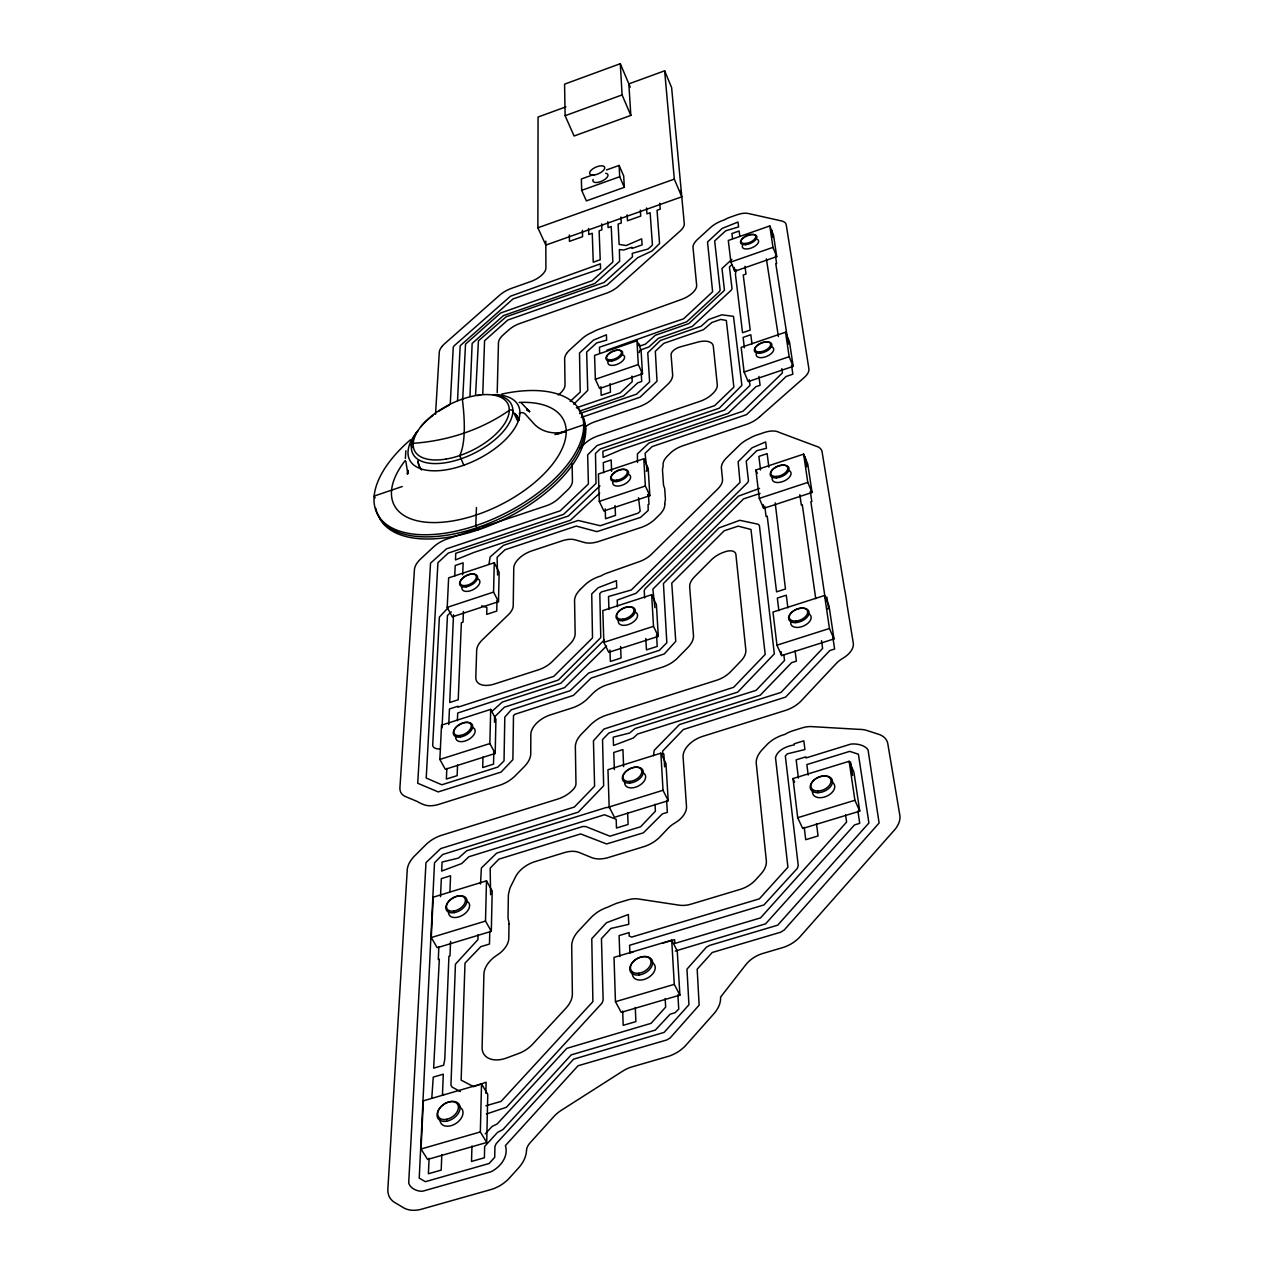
<?xml version="1.0" encoding="UTF-8"?>
<svg xmlns="http://www.w3.org/2000/svg" width="1274" height="1274" viewBox="0 0 1274 1274"><rect width="100%" height="100%" fill="white"/><g stroke="black" fill="none" stroke-linecap="round" stroke-linejoin="round"><path stroke-width="1.5" d="M405.371 458.385L405.865 450.805M630.232 87.142L620.295 63.7L564.573 84.148L565.115 115.711L574.08 136L630.837 115.408L628.846 83.877L664.646 70.803L674.312 179.124L681.781 196.801L545.829 245.086L537.867 227.791L538.058 117.033L565.927 106.857M508.995 924L508.804 938.221A21.037 13.329 -31.1 0 1 497.083 955.134A23.696 15.224 -31.2 0 0 483.913 974.116L482.113 1047.483A24.509 16.18 -32.3 0 0 506.495 1058.009L518.789 1053.439A24.509 16.212 -32.1 0 0 532.58 1044.25L565.943 1008.18A24.238 15.973 -31 0 0 572.376 993.943L571.707 945.961A21.371 13.918 -29.5 0 1 571.739 945.037A21.371 13.918 -29.5 0 1 572.281 941.789A21.355 13.903 -29.5 0 1 573.443 938.397A21.355 13.903 -29.5 0 1 575.275 935.116L575.561 934.67A23.744 15.447 -29.4 0 1 578.269 931.183L590.977 917.646A21.276 13.807 -29.1 0 1 591.9 916.707A21.276 13.807 -29.1 0 1 594.831 914.143L595.404 913.697A21.26 13.807 -29.1 0 1 598.796 911.324A21.26 13.807 -29 0 1 602.491 909.333L603.143 909.015A21.26 13.807 -29 0 1 606.965 907.47L614.371 904.221A21.26 13.807 -28.8 0 1 617.954 902.884L627.795 899.922A21.276 13.839 -28.6 0 1 638.29 898.966L679.265 905.193A23.633 15.431 -27.2 0 0 691.177 904.126L740.194 889.395A23.712 15.559 -26.2 0 0 755.625 879.84L760.928 874.012A23.68 15.511 -26 0 0 766.327 860.651L756.278 763.572A20.432 12.82 -24.6 0 1 756.23 762.855A20.432 12.82 -24.6 0 1 756.469 760.1A22.55 14.078 -25.3 0 0 756.565 759.607A20.416 12.82 -24.6 0 1 757.489 756.676A20.416 12.804 -24.5 0 1 759.001 753.858A22.454 13.966 -25.1 0 0 759.32 753.38A20.416 12.804 -24.5 0 1 761.406 750.593A20.4 12.804 -24.5 0 1 762.075 749.845L766.661 744.956A20.384 12.772 -24.4 0 1 767.489 744.112A20.384 12.772 -24.4 0 1 770.244 741.707A22.359 13.823 -24.7 0 0 770.77 741.293A20.384 12.756 -24.4 0 1 774.035 739.047A20.384 12.756 -24.4 0 1 777.506 737.184A22.343 13.807 -24.4 0 0 778.127 736.882A20.384 12.756 -24.3 0 1 781.838 735.353A20.384 12.756 -24.3 0 1 783.016 734.971L785.071 734.318A20.384 12.772 -24.1 0 1 792.587 730.878L802.158 727.884A20.4 12.788 -24 0 1 811.697 726.61L858.198 729.317A22.725 14.221 -22.7 0 0 859.472 729.349A20.671 13.09 -23.1 0 1 861.941 729.508A22.757 14.253 -22.6 0 0 862.546 729.572A20.671 13.09 -23.1 0 1 865.779 730.161A21.578 13.664 -23.1 0 1 867.18 730.575L878.232 734.158A21.881 13.918 -22.9 0 1 879.474 734.588A20.766 13.202 -22.9 0 1 882.197 735.942A22.996 14.54 -22.1 0 0 882.627 736.197A20.782 13.218 -22.8 0 1 884.809 737.933A20.782 13.218 -22.8 0 1 886.465 740.162A23.123 14.683 -22 0 0 886.688 740.56A20.798 13.234 -22.8 0 1 887.644 743.029A20.798 13.234 -22.8 0 1 887.803 743.729L899.81 815.169A21.499 14.173 -23 0 1 899.906 815.949A21.515 14.173 -23 0 1 899.842 818.927A24.079 15.941 -22.1 0 0 899.778 819.453A21.515 14.189 -23 0 1 898.966 822.654A21.515 14.189 -23.1 0 1 897.501 825.695A24.174 16.084 -22.3 0 0 897.199 826.237A21.531 14.205 -23.1 0 1 895.096 829.263A22.645 14.938 -23.1 0 1 894.061 830.457L799.61 937.218A22.072 14.985 -25.9 0 1 796.33 940.26A24.875 17.119 -25.6 0 0 795.74 940.722A22.072 14.985 -25.9 0 1 792.173 943.27A22.072 14.985 -25.9 0 1 788.208 945.419A24.891 17.151 -26 0 0 787.507 945.738A22.072 14.985 -26 0 1 783.606 947.299A22.072 14.985 -26 0 1 782.316 947.713L762.871 953.446A24.859 17.088 -26.7 0 0 745.704 964.848L720.543 997.176A22.406 15.384 -28.4 0 1 720.574 998.068A22.406 15.384 -28.5 0 1 720.272 1001.412A25.05 17.342 -27.5 0 0 720.16 1002.001A22.422 15.399 -28.5 0 1 719.093 1005.552A22.422 15.399 -28.5 0 1 717.373 1008.928A25.177 17.502 -27.8 0 0 717.023 1009.518A22.438 15.399 -28.5 0 1 714.666 1012.83A23.633 16.228 -28.5 0 1 713.536 1014.136L686.097 1045.014A22.629 15.622 -29.5 0 1 685.157 1046.034A22.629 15.622 -29.5 0 1 682.004 1048.9A25.496 17.868 -29.4 0 0 681.415 1049.394A22.629 15.622 -29.5 0 1 677.72 1052.037A22.629 15.622 -29.5 0 1 673.468 1054.315A23.314 16.1 -29.6 0 1 668.42 1056.321L632.047 1066.864A25.512 17.756 -30.9 0 0 622.811 1071.068L561.117 1110.434A25.703 17.836 -32.7 0 0 553.824 1116.581L529.968 1142.953A12.915 8.95 -33.7 0 0 526.481 1150.645M485.856 1093.283L486.111 1082.215L473.594 1086.69L461.14 1080.113L464.994 963.128L480.776 946.678L489.487 944.05L489.773 931.326M496.987 600.468L496.749 611.074L486.7 614.371L486.891 607.491L481.699 605.803M497.561 575.052L497.115 557.264L505.03 549.763L576.262 526.082L596.917 531.64L640.519 517.403L648.195 510.46L648.1 504.584L649.007 504.281L648.434 494.439L647.526 494.742M490.601 894.714L490.172 868.12L498.914 859.154L580.641 833.929L606.567 843.945L643.354 832.846L662.4 813.879L667.337 812.366L666.652 800.868M493.818 751.803L493.532 764.129L482.703 767.553L482.989 756.979M494.471 722.247L494.599 716.88L504.424 707.181L564.557 687.642L606.567 645.982M486.716 1142.491L487.767 1094.366L481.524 1083.887L423.366 1100.832L421.041 1149.005L427.57 1159.451L486.716 1142.491L480.346 1131.949L481.524 1083.887M491.318 931.326L492.194 891.02L486.493 880.844L433.208 897.199L431.265 937.553L437.205 947.729L491.318 931.326L485.505 921.07L486.493 880.844M495.188 753.475L495.936 719.253L490.697 709.395L441.521 725.161L439.864 759.447L445.311 769.289L495.188 753.475L489.853 743.554L490.697 709.395M498.5 601.662L499.137 572.217L494.28 562.726L448.639 577.87L447.206 607.364L452.254 616.871L498.5 601.662L493.564 592.091L494.28 562.726M497.21 392.647L498.468 342.658A17.056 8.042 -25.6 0 1 503.214 334.887L508.852 329.855A17.024 8.026 -25.5 0 1 519.967 323.453L606.822 293.068A15.288 7.166 -24.4 0 0 609.928 291.746A15.288 7.166 -24.4 0 0 612.794 290.265A15.288 7.166 -24.4 0 0 615.374 288.625L615.788 288.338A15.272 7.166 -24.4 0 0 618.001 286.618A16.084 7.533 -24.4 0 0 618.814 285.886L680.077 231.088A16.721 7.692 -23.6 0 0 684.281 223.667L671.621 87.619L664.646 70.803M471.953 1145.963L471.523 1161.442L484.391 1157.763L484.661 1146.473L497.513 1132.411L502.896 1129.608L571.182 1054.888L655.362 1030.077L670.14 1014.215L675.109 1012.687L678.739 1009.072L677.895 994.851M478.084 934.686L477.941 939.607L455.439 964.179L450.948 1085.13L452.015 1087.072L460.36 1091.547M489.009 564.239L490.124 556.961L503.469 545.336L578.189 520.461L600.181 525.732L638.21 513.103L640.153 511.224L638.497 497.752M480.505 883.997L481.381 867.992L496.717 853.118L582.855 826.492L585.785 826.555L609.943 836.206L640.615 826.762L655.393 811.188L655.011 804.276M482.782 393.666L484.566 340.715L507.8 320.029L606.95 285.169L637.605 257.73L652.065 250.946L659.566 243.525L657.05 210.29L660.219 209.159L659.757 203.251M476.444 507.546L475.807 525.636L478.005 529.936M475.568 395.211L478.435 340.811L506.128 316.812L604.131 282.446L632.461 256.87L632.254 253.335L648.1 249.003L652.447 245.086L650.122 212.742L646.953 213.857L646.539 207.949M450.566 941.406L449.977 955.994L448.926 956.312L444.769 1059.235L443.671 1065.207L433.638 1068.153L439.339 959.195L438.288 959.529L438.861 946.757M457.557 765.037L457.143 775.643L446.362 779.051L446.84 768.429M462.653 574.797L463.147 562.853L455.216 565.497L454.738 575.944M469.979 396.039L472.144 343.423L503.421 315.633L594.91 283.433L619.642 261.25L619.387 249.561L623.687 250.023L631.888 247.236L631.968 248.446L642.112 244.879L641.714 238.827L626.139 245.548L619.132 244.417L618.113 224.097L621.282 222.966L620.964 217.042M449.913 891.72L450.566 875.779L441.33 878.63L440.517 896.673M457.382 720.718L457.7 713.026L558.346 680.045L600.771 637.621L599.815 593.557L601.551 591.853L616.727 587.792L616.441 580.673L598.223 587.696L591.725 593.939L592.506 637.924L553.712 676.398L457.939 707.181L457.971 706.226L449.451 708.965L448.751 724.54M441.807 1154.61L441.202 1170.105L428.398 1173.752L429.099 1158.257M463.433 611.504L463.019 622.126L461.363 622.668L458.226 699.776L449.738 702.515L453.496 614.769M462.701 399.59L465.536 344.123L500.602 313.022L592.123 280.71L612.858 262.062L611.233 226.533L608.08 227.648L607.825 221.708M442.046 727.852L447.445 615.517L451.267 611.87M457.525 400.784L460.169 345.764L513.04 298.928L600.564 268.766L600.373 263.829L510.476 296.221L454.308 345.652L453.241 347.213L450.248 404.352M435.533 414.225L439.307 351.974A15.177 7.071 -26.2 0 1 439.801 350.111A16.785 7.787 -26.5 0 0 439.928 349.809A15.161 7.071 -26.2 0 1 442.078 346.432M407.807 470.424L407.425 474.071L407.951 470.424L407.807 473.801L405.88 461.427M567.376 352.468L567.535 352.261A17.533 8.52 -24.9 0 1 569.542 350.079L582.425 338.358A15.734 7.596 -24.8 0 1 584.798 336.495L585.228 336.193A15.734 7.596 -24.8 0 1 587.744 334.568A15.734 7.596 -24.7 0 1 590.61 333.087L591.566 332.641A17.295 8.265 -24.7 0 0 593.748 331.543A17.486 8.456 -24.7 0 1 599.083 329.186L681.526 299.422A17.422 8.361 -23.6 0 0 696.655 285.185L692.992 247.299A15.368 7.198 -23.2 0 1 693.231 245.691L693.311 245.404A15.352 7.198 -23.2 0 1 694.043 243.684A15.352 7.198 -23.2 0 1 695.238 241.917L695.477 241.614A15.352 7.182 -23.2 0 1 697.101 239.815L711.083 227.043A15.304 7.134 -23 0 1 713.265 225.355L713.663 225.084A15.304 7.134 -23 0 1 716.099 223.523A15.304 7.134 -23 0 1 718.791 222.122L719.269 221.899A15.304 7.134 -23 0 1 722.087 220.705L724.285 219.908A15.32 7.134 -22.9 0 1 729.922 217.297L737.057 214.78A15.32 7.134 -22.8 0 1 748.316 213.491L781.137 220.848A17.295 8.154 -22.5 0 1 786.249 224.893L791.52 258.065M485.235 1133.908L492.13 1126.423L497.147 1123.986L566.771 1048.375L651.03 1023.356L665.649 1007.129L665.187 998.529M604.354 639.914L560.831 683.246L502.37 702.022L492.003 711.29M580.514 589.225L585.212 584.655A18.059 10.033 -26.1 0 1 587.951 582.393L588.429 582.043A18.059 10.017 -26 0 1 591.327 580.116A18.059 10.017 -26 0 1 594.608 578.38L595.165 578.125A18.059 10.017 -26 0 1 598.286 576.835A18.059 10.017 -26 0 1 599.321 576.469L600.994 575.928A18.059 10.033 -25.9 0 1 607.65 572.854L639.628 561.531A19.858 10.925 -25.3 0 0 651.619 554.142L717.883 488.834A19.54 10.542 -24.1 0 0 722.517 479.311L721.371 467.877A17.533 9.412 -23.5 0 1 721.61 465.758L721.705 465.392A17.533 9.412 -23.5 0 1 722.517 463.163A17.518 9.412 -23.5 0 1 723.855 460.997L724.126 460.615A17.518 9.396 -23.5 0 1 725.941 458.433A17.518 9.396 -23.5 0 1 726.53 457.828L739.987 444.658A17.47 9.332 -23.3 0 1 742.583 442.524L743.045 442.189A17.454 9.332 -23.3 0 1 745.831 440.342A17.454 9.332 -23.3 0 1 747.918 439.212A19.174 10.128 -23.4 0 0 749.924 438.113A19.413 10.367 -23.2 0 1 756.629 435.087L764.432 432.459A17.47 9.332 -23.1 0 1 778.844 432.204A19.365 10.288 -22.7 0 0 779.879 432.65L815.344 445.916A19.683 10.606 -22.2 0 0 816.252 446.219A19.779 10.749 -22.6 0 1 822.08 451.824L844.63 589.894A21.324 12.517 -22.8 0 1 845.06 591.486L846.844 602.713A19.301 11.402 -22.8 0 1 846.939 604.051L853.277 643.115A19.715 11.88 -22.9 0 1 843.022 658.164A22.199 13.552 -22.7 0 0 836.222 663.515L801.664 700.35A21.34 13.043 -24 0 1 800.789 701.257A19.906 12.183 -24 0 1 797.827 703.869L797.301 704.267A19.922 12.183 -24 0 1 794.1 706.497A19.922 12.183 -24 0 1 790.517 708.408L789.96 708.647A19.922 12.183 -24 0 1 786.377 710.128A19.922 12.183 -24 0 1 785.214 710.51L702.85 736.308A22.263 13.727 -25.7 0 0 683.103 756.995L686.495 806.458A20.464 12.867 -26.9 0 1 674.997 822.924A23.043 14.683 -26.8 0 0 667.751 828.641L660.728 836.11A21.403 13.488 -27.4 0 1 659.502 837.368A20.543 12.963 -27.4 0 1 656.651 839.853L656.174 840.219A20.559 12.963 -27.4 0 1 652.798 842.576A20.559 12.963 -27.4 0 1 648.848 844.678A21.148 13.329 -27.4 0 1 644.294 846.525L607.937 857.657A20.511 12.883 -28.1 0 1 603.319 858.612A20.511 12.883 -28.1 0 1 599.544 858.931A20.511 12.867 -28.1 0 1 595.977 858.692L595.499 858.612A20.495 12.867 -28.2 0 1 592.474 857.912A20.495 12.867 -28.2 0 1 591.55 857.561L579.288 852.513A22.852 14.332 -29.1 0 0 564.334 852.625L534.793 861.702A22.836 14.253 -29.6 0 0 515.46 876.974L510.874 886.178A22.916 14.348 -29.8 0 0 509.313 890.749A20.559 12.772 -30.4 0 1 508.947 892.294A22.948 14.38 -29.8 0 0 508.342 896.02L508.039 917.057A23.171 14.651 -30.1 0 0 508.517 920.449A23.219 14.619 -30.9 0 1 508.995 923.921M599.704 493.102L570.418 520.27L473.753 552.486L455.471 559.923L455.758 553.298L568.331 516.034L599.927 485.872M447.7 608.16L439.387 617.078L432.682 745.64C433.367 748.571 437.842 749.399 440.501 748.698M579.893 448.145L584.495 443.83A16.721 8.6 -25.2 0 1 585.212 443.177A16.721 8.6 -25.2 0 1 587.537 441.33A18.393 9.364 -25.4 0 0 587.983 441.011A16.721 8.6 -25.2 0 1 590.674 439.259A16.721 8.6 -25.2 0 1 593.843 437.603A17.215 8.854 -25.2 0 1 597.506 436.074L699.983 401.342A18.553 9.491 -23.8 0 0 712.055 394.239L712.899 393.443A18.537 9.475 -23.7 0 0 717.294 384.748L713.313 346.305A18.123 9.061 -23.6 0 0 697.547 342.165L680.173 346.91A9.014 4.491 -23.8 0 0 671.079 354.777L672.656 374.922A16.387 8.249 -24.2 0 1 672.401 377.056M731.817 264.721L729.429 266.935L732.009 288.561L731.292 290.122L692.323 326.399L658.435 338.279L648.912 346.958L639.851 350.27L639.15 352.627M570.099 401.453L580.196 392.105L579.511 352.994L593.445 340.142L606.408 334.775L606.631 340.174L596.63 342.945L586.661 352.07L587.728 390.417L573.81 404.224M759.814 416.63L804.34 377.423A16.992 8.775 -22.5 0 0 808.879 368.775L791.568 258.272M731.897 259.339L721.992 268.527L724.46 290.313L688.836 323.596L655.33 335.285L645.536 344.091L639.612 346.146L639.484 344.076M565.115 115.711L622.094 94.929L620.295 63.7M592.139 175.111L581.358 178.981L581.677 190.352L586.374 200.894L624.324 187.326L623.703 175.987L619.116 165.429L606.52 169.936M581.677 190.352L619.705 176.72L619.116 165.429M537.867 227.791L674.312 179.124M769.799 225.928L728.298 240.483L730.878 262.03L734.732 271.251L776.726 256.631L773.509 235.133L769.799 225.928L772.968 247.363L776.726 256.631M771.869 237.442L772.697 237.155L771.582 229.686M730.878 262.03L772.968 247.363M636.936 340.795L594.576 355.414L595.356 379.286L599.624 388.506L642.494 373.823L641.061 350.016L636.936 340.795L638.306 364.539L642.494 373.823M595.356 379.286L638.306 364.539M785.532 332.211L741.149 347.388L744.112 372.024L748.188 381.611L793.161 366.355L789.482 341.782L785.532 332.211L789.163 356.688L793.161 366.355M576.358 407.855L620.199 392.87L632.238 381.611L631.936 376.085M579.845 411.056L623.575 395.911L637.78 382.805L641.714 381.467L641.204 372.9M579.559 413.604L636.538 394.16L649.613 381.882L647.765 352.787L660.394 340.492L701.146 326.24L708.663 319.487L721.848 314.805L733.49 316.366L741.882 385.385L719.253 408.206L600.15 449.005L595.484 453.417L596.025 483.451L563.586 514.362L448.225 553.107L437.922 562.726L426.217 778.032L441.807 784.784L497.831 767.091L504.026 760.897L504.807 717.087L511.304 709.809L569.988 690.763L588.731 672.99L659.327 650.345L666.843 642.733L663.436 583.524L719.03 527.898L739.796 520.302L757.95 524.187L759.384 525.382L774.337 653.849L737.742 692.116L608.956 732.964L602.538 739.525L603.653 785.803L578.316 812.127L442.683 854.52L434.514 862.769L419.226 1178.131L425.373 1181.683L489.057 1163.528L494.71 1157.318L494.933 1146.409L496.191 1143.654L573.603 1059.156L664.136 1032.386L688.931 1004.74L686.973 969.18L706.29 947.299L709.522 945.435L777.697 925.179L868.916 822.956L858.405 754.24L849.726 751.357L806.856 764.575L808.194 775.054M581.231 417.458L639.994 397.233L657.018 381.197L655.33 351.258L663.818 343.343L703.439 329.695L711.927 322.465L720.734 319.424L726.323 320.459L733.872 387.137L714.65 405.642L597.044 445.55L587.648 454.882L588.413 483.993L560.178 510.842L446.489 548.839L430.548 563.14L417.729 783.271L438.192 791.918L501.08 772.092L512.881 759.654L513.486 715.685L514.871 714.3L573.396 695.413L591.088 678.102L664.311 653.944L675.761 641.332L671.764 583.126L724.221 530.748L738.219 526.146L750.991 529.49L765.196 654.422L733.665 687.307L603.987 729.031L593.445 740.815L594.592 786.154L574.335 807.047L440.708 848.595L425.978 862.641L408.699 1182.941C409.941 1188.228 417.506 1191.827 422.777 1191.174L491.079 1171.746C500.395 1167.016 508.74 1156.76 505.412 1145.581L578.062 1065.749L666.764 1039.966L670.108 1038.007L699.139 1005.17L697.181 969.18L712.23 952.49L780.659 932.218L784.227 929.988L879.108 823.004L868.04 749.829C864.759 745.019 856.59 743.379 850.777 744.112L805.996 757.95L805.869 756.852L796.154 759.845L798.384 778.08M402.218 486.525L374.174 496.064L375.145 497.879M554.843 434.609L583.699 424.799L585.721 429.083M557.311 434.243L566.213 431.201A27.662 23.378 -0.5 0 1 533.902 423.701L525.318 414.177A4.602 3.886 0.7 0 0 519.903 412.903L519.266 413.97M744.112 372.024L789.163 356.688M643.784 458.751L598.414 473.992L599.29 501.383L603.86 510.97L649.836 495.666L648.195 468.338L643.784 458.751L645.361 485.999L649.836 495.666M646.141 471.157L647.033 470.854L645.09 453.337L652.161 446.553L746.58 414.607L786.122 376.467L792.874 374.19L791.552 365.351M480.123 527.93L446.76 539.109A17.549 9.157 -27.6 0 0 443.049 540.67A17.04 8.886 -27.6 0 0 439.801 542.358A17.04 8.886 -27.6 0 0 437.03 544.173A18.744 9.666 -27.7 0 1 436.568 544.508A17.04 8.886 -27.6 0 0 434.147 546.419A17.056 8.886 -27.6 0 0 433.367 547.103L420.356 559.222A19.014 9.953 -27.8 0 0 418.063 561.723A18.871 9.778 -28.1 0 1 417.808 562.041A17.119 8.95 -27.8 0 0 416.264 564.255A17.119 8.95 -27.8 0 0 415.181 566.532A18.951 9.842 -28.2 0 1 415.037 566.914A17.119 8.966 -27.8 0 0 414.512 568.905A17.119 8.966 -27.8 0 0 414.448 569.542L399.925 787.619A19.174 11.1 -30 0 0 399.909 788.383A19.174 11.116 -30 0 0 400.195 790.565A21.355 12.326 -30.6 0 1 400.291 790.947A19.19 11.116 -30 0 0 401.199 793.065A19.19 11.116 -30 0 0 402.68 794.753A21.451 12.437 -30.7 0 1 402.966 795.008A19.19 11.132 -30 0 0 405.068 796.377L416.996 801.394A21.61 12.644 -30.6 0 1 418.764 802.333A19.317 11.275 -29.9 0 0 420.07 803.066L423.637 804.579A19.349 11.323 -29.9 0 0 424.449 804.881A19.349 11.323 -29.9 0 0 427.061 805.486A21.722 12.788 -30.5 0 1 427.554 805.566A19.349 11.323 -29.9 0 0 430.612 805.757A19.349 11.323 -29.9 0 0 433.94 805.455A21.769 12.867 -30.3 0 1 434.53 805.359A19.349 11.339 -29.9 0 0 438.431 804.483L499.949 785.15A19.97 11.8 -28.9 0 0 504.233 783.399A19.397 11.466 -28.9 0 0 507.96 781.44A19.397 11.466 -28.9 0 0 511.129 779.274A21.817 13.058 -28.8 0 1 511.638 778.892A19.397 11.466 -28.9 0 0 514.393 776.583A19.397 11.466 -28.8 0 0 515.253 775.755L524.124 766.821A19.349 11.418 -28.6 0 0 524.92 765.961A19.349 11.418 -28.6 0 0 526.99 763.429A21.674 12.931 -28.2 0 1 527.325 762.951A19.333 11.402 -28.6 0 0 528.981 760.244A19.333 11.402 -28.6 0 0 530.064 757.552A21.578 12.82 -28.1 0 1 530.207 757.09A19.333 11.402 -28.6 0 0 530.701 754.511A19.317 11.386 -28.6 0 0 530.748 753.73L530.828 734.509A21.308 12.517 -27.8 0 1 550.479 714.857L572.074 707.978A18.967 11.036 -27.2 0 0 573.173 707.596A18.967 11.036 -27.2 0 0 576.485 706.242A21.34 12.581 -27.3 0 1 577.074 705.955A18.967 11.036 -27.2 0 0 580.562 704.108A18.967 11.036 -27.2 0 0 583.651 702.022A21.324 12.549 -27 0 1 584.161 701.64A18.951 11.02 -27.2 0 0 587.059 699.187L593.047 693.183A21.26 12.485 -26.8 0 1 606.822 684.902L662.225 667.21A18.967 11.068 -25.6 0 0 663.324 666.828A18.967 11.068 -25.6 0 0 666.652 665.458A21.34 12.613 -25.6 0 1 667.258 665.171A18.967 11.068 -25.6 0 0 670.681 663.372A18.967 11.068 -25.6 0 0 673.771 661.27A21.324 12.597 -25.4 0 1 674.28 660.888A18.967 11.068 -25.6 0 0 677.163 658.419L687.737 647.654A18.903 11.004 -25.4 0 0 688.39 646.953A18.903 11.004 -25.4 0 0 690.397 644.437A21.196 12.437 -24.9 0 1 690.699 644.007A18.903 10.988 -25.4 0 0 692.18 641.475A18.903 10.988 -25.4 0 0 693.104 638.863A21.117 12.342 -24.8 0 1 693.199 638.433A18.903 10.988 -25.3 0 0 693.486 636.013A18.887 10.972 -25.3 0 0 693.47 635.392L689.68 587.011A20.543 11.673 -24.5 0 1 694.633 576.66L711.449 559.796A20.448 11.562 -24.2 0 1 724.349 552.024L725.575 551.61A10.192 5.749 -24.1 0 1 735.878 554.333L745.831 649.899A21.403 12.676 -24.7 0 1 740.863 661.079L730.512 671.812A21.451 12.74 -24.9 0 1 716.529 680.284L606.472 715.176A19.397 11.562 -27 0 0 605.357 715.558A19.397 11.562 -27 0 0 601.869 716.991A21.276 12.517 -27 0 1 601.264 717.278A19.397 11.562 -27 0 0 597.888 719.093A19.397 11.562 -27 0 0 594.783 721.195A21.308 12.533 -27.2 0 1 594.273 721.594A19.413 11.562 -27.1 0 0 591.582 723.855A19.413 11.562 -27.1 0 0 590.722 724.667L581.342 734.222A21.626 12.915 -27.3 0 0 578.874 737.232A21.435 12.676 -27.7 0 1 578.603 737.614A19.46 11.625 -27.3 0 0 576.995 740.29A19.46 11.625 -27.3 0 0 575.928 743.092A21.531 12.772 -27.9 0 1 575.8 743.554A19.476 11.641 -27.3 0 0 575.386 746.007A19.476 11.641 -27.3 0 0 575.354 746.803L575.975 783.574A11.004 6.657 -28.2 0 1 573.061 789.593L572.424 790.246A21.945 13.25 -28.2 0 1 557.996 798.989L441.712 835.25A19.922 11.96 -30.5 0 0 440.581 835.633A19.922 11.96 -30.5 0 0 437.189 837.018A21.833 12.947 -30.3 0 1 436.568 837.305A19.922 11.96 -30.5 0 0 432.969 839.216A19.922 11.96 -30.5 0 0 429.736 841.413A21.865 12.963 -30.6 0 1 429.211 841.827A19.922 11.96 -30.6 0 0 426.121 844.439L414.607 855.953A19.986 12.023 -30.8 0 0 413.747 856.845A19.986 12.023 -30.8 0 0 411.55 859.52A22.04 13.09 -31.2 0 1 411.199 860.014A20.002 12.023 -30.9 0 0 409.4 862.864A20.002 12.023 -30.9 0 0 408.158 865.731A22.136 13.186 -31.4 0 1 407.983 866.224A20.018 12.039 -30.9 0 0 407.33 868.995A20.018 12.039 -30.9 0 0 407.25 869.839L387.869 1188.881A23.219 15.607 -36.1 0 0 387.837 1189.964A23.219 15.622 -36.1 0 0 388.188 1193.26A25.91 17.279 -37 0 1 388.315 1193.802A23.235 15.622 -36.1 0 0 389.366 1196.812A23.235 15.638 -36.1 0 0 391.102 1199.375A26.069 17.486 -37.2 0 1 391.452 1199.79A23.25 15.654 -36.1 0 0 393.698 1201.812A23.25 15.654 -36.1 0 0 394.574 1202.401L403.619 1207.8A23.33 15.782 -36.1 0 0 404.575 1208.309A23.33 15.782 -36.1 0 0 407.664 1209.472A26.308 17.868 -37.2 0 1 408.253 1209.631A23.346 15.798 -36.1 0 0 411.868 1210.236A23.346 15.798 -36.1 0 0 415.818 1210.189A26.372 18.011 -37.1 0 1 416.518 1210.125A23.346 15.814 -36.1 0 0 421.168 1209.297L491.509 1189.39A24.031 16.53 -34.8 0 0 496.605 1187.368A23.346 16.068 -34.8 0 0 501.032 1184.995A23.346 16.068 -34.8 0 0 504.822 1182.272A26.308 18.393 -34.9 0 1 505.444 1181.762A23.346 16.068 -34.7 0 0 508.724 1178.8A23.346 16.068 -34.7 0 0 509.743 1177.702L518.582 1167.908A23.266 16.005 -34.4 0 0 519.537 1166.793A23.266 16.005 -34.4 0 0 522.006 1163.401A26.085 18.202 -34 0 1 522.404 1162.78A23.25 15.989 -34.4 0 0 524.394 1159.117A23.25 15.989 -34.4 0 0 525.684 1155.407A25.942 18.043 -33.6 0 1 525.859 1154.77A23.235 15.973 -34.3 0 0 526.481 1150.709M481.954 527.325L546.243 505.794A18.839 9.826 -26.1 0 0 558.633 498.5L567.424 490.187A18.807 9.778 -25.9 0 0 572.44 480.999L572.122 463.768M599.29 501.383L645.361 485.999M755.896 469.995L803.607 454.149L807.796 464.118L812.048 492.465L763.652 508.39L759.304 498.405L755.896 469.995L757.313 473.291M759.543 488.404L738.394 496.143L645.138 588.763L644.23 590.579L644.628 597.968M760.052 493.436L743.57 498.882L652.845 589.161L654.916 607.65M759.304 498.405L807.796 482.416L803.607 454.149M447.206 607.364L493.564 592.091M651.667 594.719L602.825 610.612L603.844 642.367L608.765 652.32L658.308 636.379L656.397 604.672L651.667 594.719L653.498 626.33L658.308 636.379M603.844 642.367L653.498 626.33M824.565 595.499L772.968 612.046L776.965 645.185L781.615 655.569L833.976 638.943L829.024 605.867L824.565 595.499L829.454 628.48L833.976 638.943M827.559 608.892L828.562 608.574L826.858 597.124L825.09 597.697L810.869 501.797L811.825 501.494L810.296 491.286M776.965 645.185L829.454 628.48M439.864 759.447L489.853 743.554M660.872 753.173L607.953 769.719L609.163 806.968L614.466 817.303L668.197 800.693L665.968 763.508L660.872 753.173L663.021 790.278L668.197 800.693M609.163 806.968L663.021 790.278M793.001 778.557L849.137 761.295L853.899 772.076L859.759 811.156L802.7 828.482L797.699 817.717L793.001 778.557L794.642 782.125M797.699 817.717L854.902 800.279L849.137 761.295M431.265 937.553L485.505 921.07M633.035 952.028L629.882 952.968L629.579 945.292L763.938 904.938L797.333 868.358L798.257 865.667L785.325 755.992L787.316 753.858L804.929 749.526L803.814 740.815L794.18 743.809L794.307 744.892C787.284 746.007 777.411 749.749 775.516 757.616L787.921 867.212L759.352 898.855L631.633 937.091L629.213 936.04L629.085 932.6L619.1 935.594L619.833 956.567M671.716 940.18L614.02 957.395L615.453 1001.698L621.218 1012.352L679.902 995.121L677.242 950.882L671.716 940.18L674.28 984.356L679.902 995.121M662.225 943.333L674.615 939.639L674.838 943.429L760.546 917.901L846.605 822.08L845.554 814.803M675.284 951.057L765.578 923.841L854.488 824.931L859.727 823.338L857.896 810.997M615.453 1001.698L674.28 984.356M431.806 1098.045L433.24 1077.135L443.304 1074.189L442.46 1094.939L444.212 1094.43M485.84 1105.8L501.08 1101.389L592.888 1001.635L591.773 938.667L606.551 922.679L628.369 914.509L628.751 924.335L610.899 928.459L601.455 938.588L603.128 1000.249L601.997 1003.132L506.447 1107.249L486.413 1114.017M421.041 1149.005L480.346 1131.949M609.641 807.429L606.281 807.493L466.762 850.745L458.481 858.087L442.078 862.052L441.664 871.066L461.714 863.549L468.848 856.749L604.545 814.755L616.186 819.309L616.489 828.036L628.114 824.453L627.636 812.923M584.4 542.485L575.084 539.826A19.508 10.542 -26.3 0 0 562.28 540.781L531.799 550.878A19.476 10.479 -26.7 0 0 513.756 568.108L513.231 605.66A17.836 9.746 -27.5 0 1 508.278 614.801L482.384 639.787A20.161 11.195 -27.8 0 0 476.683 650.186L475.807 677.449A20.448 11.514 -28 0 0 494.344 684.042L538.599 669.774A20.511 11.593 -27.3 0 0 552.088 661.7L569.717 644.294A20.4 11.498 -27 0 0 575.147 633.704L574.558 600.293A18.091 10.065 -26.2 0 1 574.988 597.761L575.115 597.363A18.091 10.049 -26.2 0 1 576.071 595.022A18.091 10.049 -26.2 0 1 577.584 592.633L577.886 592.235A18.075 10.049 -26.2 0 1 580.275 589.48M526.751 410.101L529.586 411.598L521.209 402.791M463.242 399.256L462.51 398.316L462.335 399.112A182.262 43.252 70.2 0 1 459.771 455.551L463.911 465.52M412.219 447.556L411.375 445.932A2.293 1.911 4.2 0 1 413.222 443.304A181.816 157.355 6.4 0 0 509.297 410.339A2.309 1.943 1.1 0 1 512.896 411.104L517.69 420.961M854.902 800.279L859.759 811.156M619.705 176.72L624.324 187.326M622.094 94.929L630.837 115.408M807.796 482.416L812.048 492.465M832.83 637.111L834.613 649.023L829.804 650.552L785.644 697.085L683.358 729.524L662.639 751.087L662.83 754.319L663.865 754.001L664.63 766.852M775.452 255.708L776.614 263.431L775.77 263.718L788.399 344.139M805.2 456.984L806.665 466.81M850.602 762.011L852.609 775.5M778.398 336.559L766.391 258.877M815.742 598.653L802.27 504.631L801.314 504.934L799.849 494.726M821.507 640.711L822.622 648.402L781.01 692.419L679.44 724.572L654.263 750.275L653.451 755.705M781.838 368.648L782.443 372.9L743.029 411.199L648.896 443.065L637.414 453.926L637.494 462.494M795.072 650.887L796.393 661.126L791.616 662.639L760.26 695.206L637.605 734.015L633.305 738.012L613.527 745.481L613.224 737.168L629.579 733.06L635.025 728.553L756.103 690.349L784.545 660.473L783.828 654.677M744.987 266.314L745.991 274.069L743.236 275.025L750.227 330.093L742.551 332.721L735.464 274.722L735.958 269.467M758.938 376.419L760.084 385.289L755.976 386.675L728.234 413.333L621.887 449.419L603.112 457.43L602.889 451.267L724.428 410.117L749.972 385.433L749.271 379.7M775.197 502.832L785.469 588.986L776.567 591.853L767.219 516.145L766.072 516.511L764.798 506.256M816.475 823.577L818.067 835.951L805.725 839.693L804.212 827.304M787.889 607.857L786.281 595.197L777.331 598.079L778.876 610.676M739.764 235.929L739.143 231.008L731.913 233.54L732.534 238.477M768.875 467.192L767.139 453.64L758.874 456.395L760.546 469.963M751.994 343.916L750.816 334.728L743.124 337.371L744.382 347.738M734.254 267.317L734.732 271.251M763.19 504.584L763.652 508.39M781.137 651.667L781.615 655.569M640.328 210.146L640.726 216.07L627.493 220.768L627.158 214.828M664.821 504.09L664.821 504.568A17.549 9.475 -24.9 0 1 664.518 506.749L664.423 507.116A17.549 9.475 -24.9 0 1 663.547 509.409A17.549 9.475 -24.9 0 1 662.146 511.654L661.97 511.893A17.565 9.491 -24.9 0 1 659.98 514.282L655.091 519.075A17.581 9.507 -25 0 1 654.358 519.76A17.581 9.507 -25 0 1 651.89 521.767L651.428 522.117A17.581 9.507 -25 0 1 648.546 524.028A17.581 9.507 -25 0 1 645.233 525.764A18.123 9.794 -25.1 0 1 641.316 527.388L598.366 541.593A17.533 9.444 -25.7 0 1 594.735 542.501L594.257 542.597A17.518 9.444 -25.7 0 1 591.072 543.027A17.518 9.444 -25.7 0 1 588.174 543.043L587.696 543.011A17.518 9.444 -25.7 0 1 584.67 542.533M656.54 634.993L657.209 646.412L646.444 649.867L645.822 638.449M610.087 383.57L610.453 392.153L601.185 395.322L600.882 386.723M615.071 505.555L615.485 515.413L605.548 518.725L605.198 508.852M620.597 646.571L621.059 658.021L610.357 661.461L609.943 650.011M635.296 1007.384L635.869 1021.621L623.177 1025.331L622.683 1011.078M617.476 606.695L617.221 600.07L636.029 593.302L747.679 482.575L748.475 480.887L746.214 461.124L756.82 450.662L766.454 448.289L765.642 441.935L752.106 447.763L738.124 461.714L740.019 482.4L631.299 589.989L608.494 596.519L608.956 609.466M607.013 350.143L686.75 321.796L719.205 291.794L720.144 290.201L714.666 240.913L725.639 230.833L738.617 226.915L737.996 222.042L722.215 228.396L707.532 241.964L712.612 291.778L683.565 318.834L599.433 347.229L599.624 352.691M623.607 766.598L622.938 749.59L613.765 752.472L614.371 769.607M611.616 471.332L611.17 459.946L603.287 462.605L603.637 472.75M601.647 223.89L601.885 229.846L599.13 230.833L600.213 259.737L593.238 262.205L592.267 233.269L588.747 234.512L588.556 228.54M582.393 230.339L582.568 236.709L569.446 241.359L569.335 234.973M545.813 241.152L545.909 268.05A16.466 7.501 -25.1 0 1 530.589 281.618L511.798 288.243A14.938 6.864 -25.4 0 0 511.049 288.513A14.938 6.864 -25.4 0 0 508.326 289.676A16.435 7.485 -25.4 0 1 507.848 289.899A14.938 6.864 -25.4 0 0 505.141 291.3A14.938 6.864 -25.4 0 0 502.736 292.829A16.451 7.485 -25.5 0 1 502.338 293.1A14.954 6.88 -25.4 0 0 500.141 294.772A15.734 7.246 -25.4 0 0 499.328 295.472L445.04 343.359A15.829 7.373 -26.2 0 0 444.148 344.155A15.161 7.071 -26.2 0 0 442.46 345.923A16.721 7.74 -26.4 0 1 442.205 346.225M664.805 503.899A19.556 10.574 -24.4 0 1 665.108 501.223A17.502 9.412 -24.9 0 0 665.394 498.835L664.725 489.136A19.333 10.351 -24.9 0 0 664.104 486.891A19.349 10.351 -24.3 0 1 663.483 484.63L662.512 470.361A19.19 10.192 -24.3 0 1 662.814 467.781A17.183 9.077 -24.7 0 0 663.101 465.472L663.053 464.899A19.142 10.128 -24.3 0 1 667.385 456.076L669.997 453.464A19.126 10.112 -24.2 0 1 682.721 445.82L746.309 424.449A17.135 8.982 -23.3 0 0 747.312 424.099A17.135 8.982 -23.3 0 0 750.322 422.841L750.864 422.586A17.135 8.982 -23.2 0 0 753.937 420.977A17.135 8.966 -23.2 0 0 756.708 419.146L757.154 418.812A17.135 8.966 -23.2 0 0 759.718 416.709M567.201 352.739A15.782 7.66 -25 0 0 565.115 356.338L565.019 356.656A15.782 7.66 -25 0 0 564.669 358.312A15.782 7.66 -25 0 0 564.653 358.838L565.019 384.971A17.772 8.743 -25.5 0 1 558.299 394.94M680.093 190.511A16.403 7.389 -23.5 0 1 681.431 192.947M583.938 427.825A18.425 9.396 -25.2 0 1 594.847 421.774L638.879 406.788A16.466 8.329 -24.5 0 0 639.835 406.454A16.466 8.329 -24.5 0 0 642.733 405.228A18.505 9.459 -24.5 0 1 643.243 404.989A16.466 8.329 -24.5 0 0 646.205 403.444A16.466 8.329 -24.5 0 0 648.912 401.692A18.489 9.444 -24.3 0 1 649.342 401.374A16.466 8.329 -24.5 0 0 651.858 399.351A17.645 8.918 -24.5 0 0 652.606 398.651L667.337 384.748A17.263 8.695 -24.2 0 0 668.181 383.936A16.403 8.265 -24.2 0 0 669.933 381.929A18.377 9.316 -23.9 0 1 670.188 381.579A16.403 8.249 -24.2 0 0 671.494 379.588A16.403 8.249 -24.2 0 0 672.306 377.582A18.314 9.252 -23.8 0 1 672.401 377.247M605.676 173.264A8.154 3.567 -24.1 0 1 606.711 177.819A8.154 3.567 -24.1 0 1 597.283 182.453A8.154 3.567 -24.1 0 1 593.111 179.427M622.604 354.761A8.982 4.411 -24.6 0 1 622.699 360.845A8.982 4.411 -24.6 0 1 612.077 365.431A8.982 4.411 -24.6 0 1 608.415 360.892M757.457 239.416A8.743 4.141 -22.7 0 1 751.819 247.809A8.743 4.141 -22.7 0 1 742.423 245.484M771.327 346.655A9.332 4.73 -22.8 0 1 767.33 356.131A9.332 4.73 -22.8 0 1 756.342 353.551M628.464 474.247A9.619 5.064 -25.1 0 1 628.592 481.206A9.619 5.064 -25.1 0 1 617.205 486.095A9.619 5.064 -25.1 0 1 613.256 480.76M477.4 578.73A9.794 5.239 -27.6 0 1 473.769 589.336A9.794 5.239 -27.6 0 1 461.936 587.362M789.068 470.488A10.017 5.462 -23 0 1 783.303 481.365A10.017 5.462 -23 0 1 772.57 477.002M635.216 612.046A10.351 5.876 -25.9 0 1 630.12 623.862A10.351 5.876 -25.9 0 1 618.559 619.69M471.746 727.12A10.59 6.083 -28.9 0 1 469.007 739.254A10.59 6.083 -28.9 0 1 455.789 736.754M832.32 782.268A11.737 7.548 -23.9 0 1 826.285 796.393A11.737 7.548 -23.9 0 1 812.653 790.453M651.587 962.204A12.262 8.185 -29 0 1 647.574 978.018A12.262 8.185 -29 0 1 632.509 972.46M459.022 1106.803A12.692 8.472 -34.3 0 1 456.156 1123.318A12.692 8.472 -34.3 0 1 440.008 1119.527M808.273 613.574A10.813 6.386 -23.3 0 1 804.292 625.677A10.813 6.386 -23.3 0 1 790.74 622.206M643.099 772.777A11.227 6.896 -27.1 0 1 638.099 786.169A11.227 6.896 -27.1 0 1 624.849 781.758M465.918 900.861A11.53 7.134 -31 0 1 462.908 915.051A11.53 7.134 -31 0 1 448.607 911.499M514.871 413.524A54.973 27.216 -26.6 0 1 518.821 420.181M514.903 413.588A54.973 27.216 -26.6 0 1 518.868 420.261M501.717 394.112A113.736 57.123 -26.6 0 1 574.033 455.089A113.736 57.123 -26.6 0 1 415.706 534.347A113.736 57.123 -26.6 0 1 410.419 439.817M579.415 411.024A113.609 57.219 -26.6 0 1 508.453 517.085A113.609 57.219 -26.6 0 1 377.948 514.298M493.07 394.653A55.148 27.057 -26.6 0 1 504.217 430.373A55.148 27.057 -26.6 0 1 436.409 463.577A55.148 27.057 -26.6 0 1 416.805 431.997M420.484 427.124A55.148 27.057 -26.6 0 1 433.049 415.356M439.164 411.04A55.148 27.057 -26.6 0 1 449.149 405.275M477.288 395.561A55.148 27.057 -26.6 0 1 480.648 395.036M577.536 407.839A113.673 57.171 -26.6 0 1 504.95 516.145A113.673 57.171 -26.6 0 1 375.75 508.23M495.124 394.606A60.754 29.875 -26.6 0 1 510.141 434.498A60.754 29.875 -26.6 0 1 431.95 470.759A60.754 29.875 -26.6 0 1 418.35 430.214M519.075 402.425A94.802 47.616 -26.6 0 1 555.13 460.742A94.802 47.616 -26.6 0 1 433.908 522.579A94.802 47.616 -26.6 0 1 405.259 460.487M529.586 411.598L526.895 409.209L529.506 411.645M594.13 175A8.17 3.551 -24.1 0 0 604.72 167.372A8.17 3.551 -24.1 0 0 592.665 168.948A8.17 3.551 -24.1 0 0 594.13 175M611.727 361.02A8.982 4.411 -24.6 0 0 622.492 351.974A8.982 4.411 -24.6 0 0 608.701 354.013A8.982 4.411 -24.6 0 0 611.727 361.02M611.393 359.809A8.09 3.965 -24.6 0 0 621.394 351.767A8.09 3.965 -24.6 0 0 609.131 353.296A8.09 3.965 -24.6 0 0 611.393 359.809M745.784 244.656A8.743 4.125 -22.7 0 0 756.804 236.391A8.743 4.125 -22.7 0 0 743.49 237.872A8.743 4.125 -22.7 0 0 745.784 244.656M745.816 243.445A7.867 3.711 -22.7 0 0 755.689 235.977A7.867 3.711 -22.7 0 0 743.666 237.362A7.867 3.711 -22.7 0 0 745.816 243.445M760.005 353.201A9.348 4.73 -22.8 0 0 771.773 344.139A9.348 4.73 -22.8 0 0 757.489 345.381A9.348 4.73 -22.8 0 0 760.005 353.201M760.052 351.879A8.408 4.252 -22.8 0 0 770.563 343.709A8.408 4.252 -22.8 0 0 757.696 344.904A8.408 4.252 -22.8 0 0 760.052 351.879M616.839 481.556A9.619 5.064 -25.1 0 0 628.369 471.571A9.619 5.064 -25.1 0 0 613.558 473.418A9.619 5.064 -25.1 0 0 616.839 481.556M616.855 480.187A8.663 4.555 -25.1 0 0 627.111 471.173A8.663 4.555 -25.1 0 0 613.734 472.957A8.663 4.555 -25.1 0 0 616.855 480.187M466.236 586.836A9.81 5.239 -27.6 0 0 477.336 576.055A9.81 5.239 -27.6 0 0 462.239 578.683A9.81 5.239 -27.6 0 0 466.236 586.836M465.806 585.514A8.822 4.714 -27.6 0 0 476.126 575.912A8.822 4.714 -27.6 0 0 462.685 577.95A8.822 4.714 -27.6 0 0 465.806 585.514M776.36 477.877A10.033 5.462 -23 0 0 788.956 467.908A10.033 5.462 -23 0 0 773.557 468.816A10.033 5.462 -23 0 0 776.36 477.877M776.407 476.476A9.014 4.905 -23 0 0 787.666 467.462A9.014 4.905 -23 0 0 773.78 468.37A9.014 4.905 -23 0 0 776.407 476.476M622.747 620.677A10.367 5.876 -25.9 0 0 635.137 609.561A10.367 5.876 -25.9 0 0 619.18 611.122A10.367 5.876 -25.9 0 0 622.747 620.677M622.747 619.212A9.332 5.287 -25.9 0 0 633.767 609.147A9.332 5.287 -25.9 0 0 619.355 610.708A9.332 5.287 -25.9 0 0 622.747 619.212M460.392 736.977A10.606 6.083 -28.9 0 0 472.383 724.874A10.606 6.083 -28.9 0 0 456.124 727.327A10.606 6.083 -28.9 0 0 460.392 736.977M460.36 735.464A9.539 5.462 -28.9 0 0 470.982 724.524A9.539 5.462 -28.9 0 0 456.299 726.897A9.539 5.462 -28.9 0 0 460.36 735.464M817.637 792.699A11.753 7.533 -23.9 0 0 832.336 780.214A11.753 7.533 -23.9 0 0 814.086 780.054A11.753 7.533 -23.9 0 0 817.637 792.699M818.163 791.027A10.574 6.784 -23.9 0 0 830.712 779.433A10.574 6.784 -23.9 0 0 813.99 780.022A10.574 6.784 -23.9 0 0 818.163 791.027M638.831 975.024A12.278 8.185 -29 0 0 652.065 960.118A12.278 8.185 -29 0 0 632.668 962.236A12.278 8.185 -29 0 0 638.831 975.024M638.768 973.24A11.052 7.357 -29 0 0 650.473 959.752A11.052 7.357 -29 0 0 632.971 961.886A11.052 7.357 -29 0 0 638.768 973.24M446.569 1121.2A12.708 8.456 -34.3 0 0 459.404 1104.765A12.708 8.456 -34.3 0 0 439.721 1108.189A12.708 8.456 -34.3 0 0 446.569 1121.2M446.919 1119.257A11.434 7.612 -34.3 0 0 457.557 1104.208A11.434 7.612 -34.3 0 0 439.689 1108.237A11.434 7.612 -34.3 0 0 446.919 1119.257M795.342 622.636A10.813 6.37 -23.3 0 0 808.91 611.52A10.813 6.37 -23.3 0 0 792.205 611.998A10.813 6.37 -23.3 0 0 795.342 622.636M795.82 621.075A9.73 5.733 -23.3 0 0 807.413 610.803A9.73 5.733 -23.3 0 0 792.11 611.87A9.73 5.733 -23.3 0 0 795.82 621.075M629.627 783.08A11.227 6.88 -27 0 0 643.02 770.563A11.227 6.88 -27 0 0 625.709 771.726A11.227 6.88 -27 0 0 629.627 783.08M630.089 781.424A10.112 6.195 -27 0 0 641.443 769.862A10.112 6.195 -27 0 0 625.598 771.678A10.112 6.195 -27 0 0 630.089 781.424M454.579 912.582A11.546 7.134 -31 0 0 466.284 898.377A11.546 7.134 -31 0 0 448.273 901.96A11.546 7.134 -31 0 0 454.579 912.582M453.974 911.021A10.383 6.418 -31 0 0 464.946 898.377A10.383 6.418 -31 0 0 448.83 901.164A10.383 6.418 -31 0 0 453.974 911.021M418.031 460.949A54.973 27.216 -26.6 0 0 421.758 469.899A54.973 27.216 -26.6 0 1 418.079 461.029M446.139 459.054A52.186 25.56 -26.6 0 0 508.294 404.766A52.186 25.56 -26.6 0 0 429.274 417.999A52.186 25.56 -26.6 0 0 446.139 459.054"/></g></svg>
